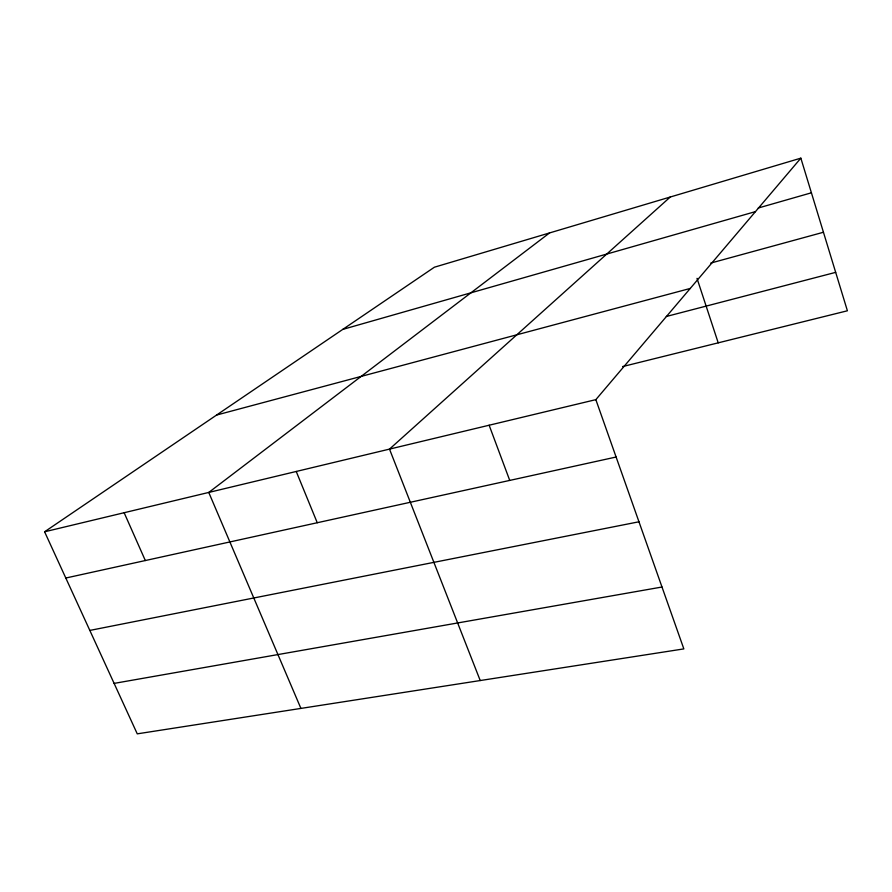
<?xml version="1.0" encoding="UTF-8"?>
<svg xmlns="http://www.w3.org/2000/svg" width="892" height="892" viewBox="0 0 892 892"><rect width="100%" height="100%" fill="white"/><g stroke="black" fill="none" stroke-linecap="round" stroke-linejoin="round"><path stroke-width="1.34" d="M595.845 399.649L683.841 648.897L137.256 733.848L44.6 531.788L595.845 399.649L800.849 158.152L847.4 310.784L622.571 366.579M670.271 197.009L389.503 449.111L480.219 680.54M549.561 232.935L208.761 492.44L300.905 708.404M44.6 531.788L434.393 267.21L800.849 158.152M758.267 208.014L811.419 192.795M342.773 329.393L755.468 211.616M710.779 263.062L823.45 232.255M216.578 415.048L690.23 288.45M666.291 316.493L835.681 272.361M65.807 578.027L616.104 457.027M89.836 630.421L638.962 521.787M114.12 683.395L661.998 587.014M124.144 512.722L145.329 560.544M296.233 471.467L317.251 522.734M489.139 425.228L509.733 480.409M697.009 278.349L718.216 342.84"/></g></svg>
